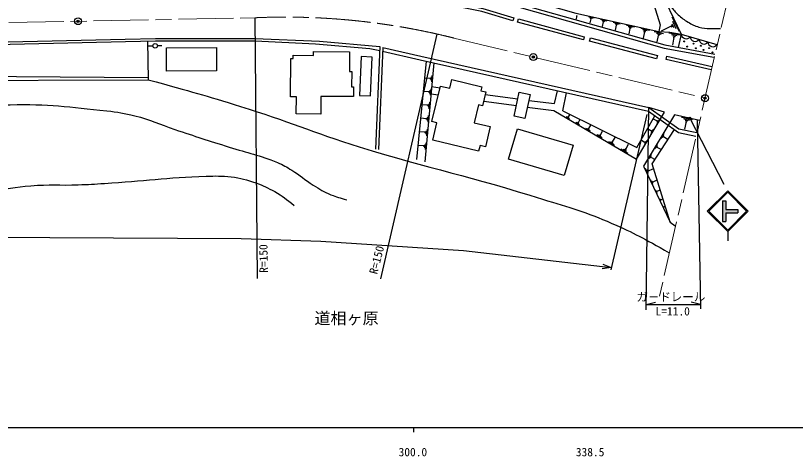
# Model space of a CAD drawing. Units: millimetres, scale not verified. Extents: x 40000 to 680000, y 20000 to 380000.
# Drawn here: x 281196 to 451277, y 198715 to 294832 of the extents above; entities that cross this region are included whole.
import ezdxf
from ezdxf.enums import TextEntityAlignment as Align

# ---------------------------------------------------------------- set-up
doc = ezdxf.new("R2010")
doc.units = ezdxf.units.MM
doc.header["$LTSCALE"] = 1000
doc.header["$PDMODE"] = 32
doc.header["$PDSIZE"] = 500
doc.linetypes.add('CHAIN', pattern=[18.5, 12, -1.5, 3.5, -1.5])
for name, color, linetype, lineweight in [('M-BGD', 7, 'Continuous', 25), ('M-BMK', 2, 'CHAIN', 13), ('M-BMK-SRVR', 3, 'Continuous', 25), ('M-STR-STRC', 7, 'Continuous', 25), ('M-TTL-BAND', 7, 'Continuous', 25)]:
    doc.layers.add(name, color=color, linetype=linetype, lineweight=lineweight)
doc.styles.add('@ＭＳ ゴシック', font='')
doc.styles.add('ＭＳ ゴシック', font='')
doc.styles.get('@ＭＳ ゴシック').set_extended_font_data('@MS Gothic')
doc.styles.get('ＭＳ ゴシック').set_extended_font_data('MS Gothic')

msp = doc.modelspace()

# ---------------------------------------------------------------- hatches: boundary and pattern name
at = {"layer": 'M-STR-STRC'}
msp.add_hatch(color=256, dxfattribs=at).paths.add_polyline_path([(435383, 254444), (436133, 254444), (436133, 252570), (438756, 252570), (438756, 251821), (436133, 251821), (436133, 249947), (435383, 249947)])

# ---------------------------------------------------------------- linework, layer by layer
at = {"layer": 'M-BGD'}
for p, q in [((333386, 294361), (333906, 237510)), ((403571, 294780), (403380, 293919)), ((403494, 294797), (403648, 294763)), ((406123, 294600), (407353, 294328)), ((406403, 294409), (407018, 294273)), ((406530, 294252), (406837, 294184)), ((424362, 294537), (425908, 291410)), ((406656, 294095), (406465, 293234)), ((406579, 294112), (406733, 294078)), ((408738, 294020), (410126, 293712)), ((409054, 293804), (409748, 293651)), ((409340, 293450), (409124, 292478)), ((409197, 293627), (409544, 293550)), ((409253, 293469), (409426, 293431)), ((411507, 293406), (413062, 293061)), ((411861, 293164), (412639, 292992)), ((412181, 292767), (411939, 291678)), ((412021, 292965), (412410, 292879)), ((412084, 292788), (412278, 292745)), ((414438, 292756), (416171, 292371)), ((424100, 292705), (424293, 292314)), ((424316, 293055), (424703, 292273)), ((424436, 293600), (425209, 292037)), ((414833, 292486), (415699, 292294)), ((415189, 292044), (414920, 290830)), ((415011, 292265), (415444, 292169)), ((415081, 292068), (415298, 292020)), ((417542, 292067), (419462, 291641)), ((417979, 291769), (418939, 291555)), ((418374, 291278), (418076, 289933)), ((418177, 291523), (418657, 291417)), ((418254, 291304), (418494, 291251)), ((420508, 291346), (422514, 290901)), ((420965, 291035), (421968, 290812)), ((424197, 292509), (422008, 291427)), ((423679, 291069), (426142, 290643)), ((309949, 289318), (310084, 280845)), ((373105, 290816), (360813, 237441)), ((421378, 290522), (421066, 289118)), ((421171, 290778), (421673, 290667)), ((421252, 290550), (421503, 290494)), ((424252, 290716), (425484, 290503)), ((424783, 290117), (424485, 288393)), ((424518, 290417), (425133, 290310)), ((424629, 290144), (424937, 290091)), ((426385, 290815), (425734, 287894)), ((426385, 290815), (434153, 288508)), ((310129, 288224), (311129, 288239)), ((312125, 288297), (313125, 288299)), ((358484, 287686), (360634, 287244)), ((361277, 287905), (360342, 265650)), ((370726, 284907), (368652, 263454)), ((372404, 284530), (370437, 262931)), ((371514, 281131), (370520, 281221)), ((371522, 281220), (371506, 281042)), ((371672, 281295), (371640, 280940)), ((371831, 281460), (371766, 280750)), ((372005, 281802), (371876, 280382)), ((371934, 279375), (373780, 279079)), ((371244, 278217), (370239, 278309)), ((371252, 278307), (371236, 278128)), ((371404, 278384), (371371, 278025)), ((371564, 278550), (371498, 277832)), ((371740, 278896), (371609, 277460)), ((371790, 277794), (373405, 277535)), ((383640, 277627), (390738, 276713)), ((400521, 274101), (401334, 278021)), ((371296, 275624), (371230, 274898)), ((371474, 275974), (371342, 274522)), ((383289, 276183), (390430, 275264)), ((370972, 275288), (369955, 275380)), ((370980, 275378), (370964, 275197)), ((371134, 275456), (371101, 275093)), ((392802, 274859), (398588, 274155)), ((418738, 230707), (419288, 274802)), ((370699, 272342), (369671, 272436)), ((370707, 272434), (370691, 272250)), ((370863, 272512), (370829, 272145)), ((371026, 272682), (370959, 271948)), ((371206, 273036), (371073, 271567)), ((402002, 272314), (401302, 272727)), ((401868, 272487), (401518, 272694)), ((401822, 272609), (401647, 272712)), ((401820, 272705), (401732, 272756)), ((401776, 272730), (402065, 273220)), ((418898, 273290), (410994, 239391)), ((421031, 271853), (420351, 272257)), ((421611, 272166), (421034, 271195)), ((426417, 272704), (428800, 272173)), ((426959, 272333), (428151, 272067)), ((404209, 271011), (403365, 271509)), ((404048, 271220), (403626, 271469)), ((403992, 271366), (403781, 271491)), ((403989, 271482), (403884, 271544)), ((403937, 271513), (404285, 272103)), ((406253, 270207), (406666, 270906)), ((421067, 271914), (420995, 271793)), ((421200, 271917), (421056, 271674)), ((421370, 271981), (421081, 271495)), ((427449, 271723), (427077, 270055)), ((427204, 272028), (427800, 271895)), ((427300, 271757), (427598, 271690)), ((429869, 272088), (430591, 230915)), ((370424, 269380), (369385, 269475)), ((370433, 269473), (370416, 269287)), ((370590, 269552), (370556, 269181)), ((370755, 269724), (370687, 268982)), ((370937, 270082), (370802, 268597)), ((406576, 269614), (405578, 270203)), ((406385, 269861), (405886, 270155)), ((406319, 270034), (406070, 270181)), ((406316, 270171), (406191, 270244)), ((409113, 268115), (407950, 268802)), ((408891, 268403), (408310, 268747)), ((408815, 268605), (408524, 268777)), ((408810, 268765), (408665, 268851)), ((408738, 268808), (409219, 269622)), ((419738, 269720), (419054, 270126)), ((419774, 269781), (419702, 269659)), ((420321, 270034), (419741, 269057)), ((419908, 269784), (419763, 269540)), ((420079, 269848), (419789, 269359)), ((421979, 268032), (422635, 269114)), ((422251, 268237), (422579, 268778)), ((370667, 267111), (370530, 265610)), ((411835, 266508), (410494, 267300)), ((411579, 266840), (410908, 267236)), ((411490, 267074), (411155, 267271)), ((411486, 267257), (411318, 267356)), ((411402, 267307), (411956, 268245)), ((418326, 267254), (417713, 267618)), ((418359, 267309), (418294, 267200)), ((418849, 267536), (418329, 266660)), ((418479, 267312), (418349, 267093)), ((418632, 267369), (418371, 266931)), ((422441, 268306), (422605, 268577)), ((422590, 268309), (422672, 268444)), ((422631, 268376), (423389, 267917)), ((370148, 266401), (369097, 266497)), ((370156, 266495), (370139, 266308)), ((370315, 266575), (370281, 266200)), ((370482, 266749), (370414, 265999)), ((414753, 264786), (413221, 265690)), ((414460, 265165), (413695, 265617)), ((414359, 265431), (413976, 265657)), ((414354, 265640), (414163, 265753)), ((414258, 265697), (414891, 266769)), ((420618, 265787), (421226, 266789)), ((420870, 265977), (421174, 266478)), ((421046, 266041), (421198, 266292)), ((421185, 266043), (421261, 266168)), ((421223, 266106), (421924, 265681)), ((419304, 263619), (419864, 264543)), ((419537, 263794), (419817, 264256)), ((419699, 263853), (419839, 264084)), ((419827, 263855), (419897, 263970)), ((419862, 263913), (420509, 263521)), ((419183, 260150), (418550, 261485)), ((419158, 260547), (418842, 261214)), ((419212, 260777), (419054, 261111)), ((419306, 260924), (419227, 261090)), ((419267, 261007), (420201, 261450)), ((420213, 257974), (419744, 258966)), ((420195, 258269), (419960, 258765)), ((420235, 258440), (420118, 258688)), ((420305, 258549), (420247, 258673)), ((420276, 258611), (420970, 258940)), ((421113, 256075), (420785, 256768)), ((421100, 256281), (420936, 256628)), ((421128, 256401), (421046, 256574)), ((421177, 256477), (421136, 256563)), ((421156, 256520), (421641, 256750)), ((421898, 254418), (421693, 254850)), ((421890, 254547), (421787, 254763)), ((421907, 254621), (421856, 254729)), ((421938, 254669), (421912, 254722)), ((421925, 254695), (422227, 254839)), ((422582, 252972), (422486, 253176)), ((422534, 253074), (422738, 253171)), ((411114, 239905), (409135, 239580)), ((409241, 240623), (411114, 239905)), ((418751, 231802), (420751, 232341)), ((418751, 231802), (430572, 231802)), ((430572, 231802), (428572, 232341))]:
    msp.add_line(p, q, dxfattribs=at)
for points in [[(341072, 336774), (342918, 334479), (344282, 332461), (345623, 329816), (346581, 327446), (347422, 324771), (347803, 322823), (348164, 319769), (348318, 315993), (348111, 312481), (348021, 311354), (348394, 309411), (348700, 308445), (349109, 307639), (349731, 306861), (350562, 306054), (351467, 305447), (352782, 304904), (354393, 304651), (367788, 302650), (384018, 299460), (422784, 288439), (433675, 286427)], [(342776, 337003), (346049, 332584), (348498, 325330), (349848, 317326), (349864, 310352), (353656, 306165), (358686, 305091), (385666, 300468), (403392, 295360), (421511, 291340), (423925, 291206), (426385, 290815)], [(340682, 336460), (342515, 334182), (343850, 332207), (345167, 329608), (346110, 327277), (346937, 324647), (347308, 322746), (347665, 319730), (347818, 315998), (347612, 312515), (347457, 310577), (347715, 309239), (348050, 308179), (348517, 307258), (349212, 306390), (350120, 305508), (351135, 304827), (352591, 304226), (354287, 303959), (367669, 301960), (383854, 298779), (422624, 287757), (433518, 285745)], [(414165, 323154), (417783, 313315), (420102, 303022), (422996, 297769), (426385, 290815)], [(412273, 321356), (414008, 317445), (414816, 313168), (417257, 306018), (418761, 302713), (421754, 292807), (421511, 291340)], [(146963, 286910), (157199, 287218), (176008, 286586), (176306, 285440), (201504, 283292), (226624, 283540), (246431, 286425), (247590, 288378), (305126, 289713), (311722, 289846), (333428, 289808), (347466, 289275), (360668, 288075), (359727, 265676)], [(157028, 286712), (175122, 285973), (175277, 285026), (201485, 282792), (226663, 283040), (247372, 286057), (248464, 287899), (305137, 289213), (311726, 289346), (333418, 289308), (346592, 288703), (358484, 287686)], [(361277, 287905), (369592, 285982), (419288, 274802), (425859, 270164), (429744, 269327)], [(361243, 287092), (369414, 285202), (419212, 273999), (425781, 269362), (429576, 268545)], [(432899, 283033), (423067, 285233), (423230, 285965), (433063, 283765)], [(235329, 284303), (262114, 281711), (310076, 281366)], [(231023, 283675), (262133, 280712), (310084, 280845)], [(393116, 276335), (398735, 275652), (399364, 278464)], [(398588, 274155), (416629, 263504), (422707, 273740), (419288, 274802)], [(400521, 274101), (416671, 266081), (420612, 273011)], [(430354, 271980), (424929, 273189), (418144, 261993), (423941, 249755), (425074, 249014)], [(423941, 249755), (420030, 262515), (424916, 269973)], [(93775, 247435), (330405, 246207), (347743, 245672), (378892, 243626), (411114, 239905)]]:
    msp.add_lwpolyline(points, dxfattribs=at)
for points in [[(374928, 297979), (383085, 296403), (389850, 294377), (389649, 293706), (382918, 295723), (374795, 297292)], [(390874, 294098), (405231, 290231), (405049, 289555), (390692, 293422)], [(406556, 289966), (421175, 286157), (420986, 285431), (406367, 289240)], [(324984, 287871), (325021, 282780), (314126, 282701), (314089, 287792)], [(354002, 282669), (354504, 282666), (354482, 279325), (354919, 279322), (354905, 277173), (347765, 277219), (347740, 273347), (342406, 273382), (342430, 277116), (341158, 277124), (341211, 285500), (341705, 285497), (341710, 286192), (346154, 286164), (346160, 287004), (354029, 286953)], [(358943, 285777), (356543, 285878), (356186, 277428), (358587, 277327)], [(382672, 278444), (383774, 278177), (383038, 275150), (382173, 275360), (381227, 271468), (384733, 270616), (383672, 266249), (382496, 266534), (382186, 265261), (372179, 267694), (373091, 271446), (371990, 271714), (373874, 279464), (375872, 278979), (376332, 280874), (382876, 279283)], [(392286, 272424), (389934, 272923), (391045, 278158), (393397, 277659)], [(400873, 259934), (388712, 263501), (390670, 270175), (402831, 266608)]]:
    msp.add_lwpolyline(points, close=True, dxfattribs=at)
for centre, radius in [((427049, 289217), 100), ((311629, 288232), 500), ((427692, 288079), 100), ((429025, 288714), 100), ((429553, 287705), 100), ((430673, 288251), 100), ((431263, 287339), 100), ((432448, 287727), 100), ((433209, 286814), 100)]:
    msp.add_circle(centre, radius, dxfattribs=at)
for centre in [(427444, 290823), (429386, 290246), (431328, 289669), (433270, 289093)]:
    msp.add_arc(centre, 1059, 180.42399, 326.49899, dxfattribs=at)
for points, knots in [([(418763, 308967), (419032, 308934), (419179, 308888), (419401, 308744), (419750, 308517), (419787, 308209), (419930, 307818), (420265, 306901), (420271, 306333), (420525, 305391), (420860, 304149), (421073, 303457), (421507, 302246), (422044, 300749), (422256, 299862), (423013, 298464), (423386, 297775), (423640, 297412), (424124, 296797), (424698, 296068), (425020, 295650), (425702, 295022), (426478, 294307), (426967, 293955), (427875, 293418), (428753, 292899), (429263, 292601), (430242, 292315), (431156, 292049), (431711, 292071), (432662, 292019), (433559, 291970), (433886, 291983), (434963, 292034)], [0, 0, 0, 0, 1, 1, 1, 2, 2, 2, 3, 3, 3, 4, 4, 4, 5, 5, 5, 6, 6, 6, 7, 7, 7, 8, 8, 8, 9, 9, 9, 10, 10, 10, 11, 11, 11, 11]), ([(310084, 280845), (319820, 278197), (322427, 277447), (330267, 275029), (340466, 271884), (345941, 269387), (356138, 266238), (371669, 261442), (380650, 259696), (396153, 254813), (402116, 252935), (405534, 252036), (411258, 249526), (416270, 247328), (418034, 246370), (423721, 243126)], [0, 0, 0, 0, 1, 1, 1, 2, 2, 2, 3, 3, 3, 4, 4, 4, 5, 5, 5, 5]), ([(200646, 267532), (207901, 268501), (209853, 268780), (215782, 269318), (220891, 269782), (223769, 269841), (228884, 270232), (237862, 270917), (242931, 270928), (251860, 272080), (255892, 272600), (258113, 273156), (262144, 273679), (269102, 274582), (273012, 275224), (280026, 275393), (288265, 275592), (292891, 274962), (301083, 274063), (303496, 273799), (304847, 273566), (307205, 272989), (310696, 272136), (312500, 271145), (315908, 270006), (320523, 268463), (323125, 267649), (327758, 266161), (331884, 264836), (334331, 264470), (338335, 262813), (339612, 262284), (340258, 261834), (341446, 261129), (343356, 259996), (344209, 259028), (346102, 257867), (347566, 256969), (348373, 256413), (349964, 255769), (351289, 255233), (351826, 255081), (353459, 254684)], [0, 0, 0, 0, 1, 1, 1, 2, 2, 2, 3, 3, 3, 4, 4, 4, 5, 5, 5, 6, 6, 6, 7, 7, 7, 8, 8, 8, 9, 9, 9, 10, 10, 10, 11, 11, 11, 12, 12, 12, 13, 13, 13, 14, 14, 14, 14]), ([(256595, 256666), (259176, 256150), (259939, 256001), (262108, 255766), (264348, 255523), (265619, 255350), (267869, 255471), (274417, 255823), (277967, 257204), (284502, 257740), (288540, 258070), (290823, 257788), (294871, 257942), (297105, 258027), (298356, 258095), (300587, 258241), (309247, 258810), (314077, 259509), (322751, 259816), (324881, 259892), (326086, 259887), (328207, 259676), (330364, 259461), (331542, 259039), (333591, 258332), (335266, 257754), (336170, 257310), (337715, 256441), (339500, 255437), (340109, 254917), (341990, 253403)], [0, 0, 0, 0, 1, 1, 1, 2, 2, 2, 3, 3, 3, 4, 4, 4, 5, 5, 5, 6, 6, 6, 7, 7, 7, 8, 8, 8, 9, 9, 9, 10, 10, 10, 10])]:
    msp.add_open_spline(points, degree=3, knots=knots, dxfattribs=at)
at = {"layer": 'M-BMK'}
for p, q in [((441934, 321951), (421635, 233643)), ((131734, 290444), (333386, 294361)), ((376762, 289941), (431561, 276829))]:
    msp.add_line(p, q, dxfattribs=at)
msp.add_arc((340029, 144508), 150000, 75.82514, 92.53838, dxfattribs=at)
at = {"layer": 'M-BMK-SRVR'}
for centre in [(294812, 293612), (394118, 285788), (431561, 276829)]:
    msp.add_circle(centre, 750, dxfattribs=at)
for p in [(294812, 293612), (394118, 285788), (431561, 276829), (431561, 276829), (431561, 276829)]:
    msp.add_point(p, dxfattribs=at)
at = {"layer": 'M-STR-STRC'}
for p, q in [((428219, 272456), (435702, 258046)), ((436507, 256650), (432053, 252196)), ((436507, 256332), (432371, 252196)), ((440962, 252196), (436507, 256650)), ((440644, 252196), (436507, 256332)), ((435383, 254444), (435383, 249947)), ((435383, 254444), (436133, 254444)), ((436133, 254444), (436133, 252570)), ((432053, 252196), (436507, 247741)), ((432371, 252196), (436507, 248059)), ((436133, 252570), (438756, 252570)), ((436133, 251821), (436133, 249947)), ((436133, 251821), (438756, 251821)), ((436507, 247741), (440962, 252196)), ((436507, 248059), (440644, 252196)), ((438756, 252570), (438756, 251821)), ((435383, 249947), (436133, 249947)), ((436507, 247741), (436507, 245741))]:
    msp.add_line(p, q, dxfattribs=at)
for radius in [250, 200, 150, 100, 50, 20]:
    msp.add_circle((428219, 272456), radius, dxfattribs=at)
msp.add_point((428219, 272456), dxfattribs=at)
at = {"layer": 'M-TTL-BAND'}
for p, q in [((40000, 205000), (579000, 205000)), ((368000, 205000), (368000, 204000))]:
    msp.add_line(p, q, dxfattribs=at)

# ---------------------------------------------------------------- texts
at = {"layer": 'M-BGD', "style": 'ＭＳ ゴシック'}
for rotation, p in [(90.936, (336779, 238768)), (75.576, (360586, 238174))]:
    msp.add_text('R=150', height=1833, rotation=rotation, dxfattribs=at).set_placement(p, align=Align.BOTTOM_LEFT)
msp.add_text('ガ－ドレール', height=1833, dxfattribs=at).set_placement((424114, 232008), align=Align.BOTTOM_CENTER)
msp.add_text('道相ヶ原', height=2566, dxfattribs=at).set_placement((353374, 228843), align=Align.MIDDLE_CENTER)
at = {"layer": 'M-BGD', "style": '@ＭＳ ゴシック'}
msp.add_text('L=11.0', height=1833, dxfattribs=at).set_placement((424515, 231279), align=Align.TOP_CENTER)
at = {"layer": 'M-TTL-BAND', "style": 'ＭＳ ゴシック'}
for s, p in [('300.0', (367844, 198195)), ('338.5', (406500, 198195))]:
    msp.add_text(s, height=1833, dxfattribs=at).set_placement(p, align=Align.BOTTOM_CENTER)

doc.saveas('drawing.dxf')
